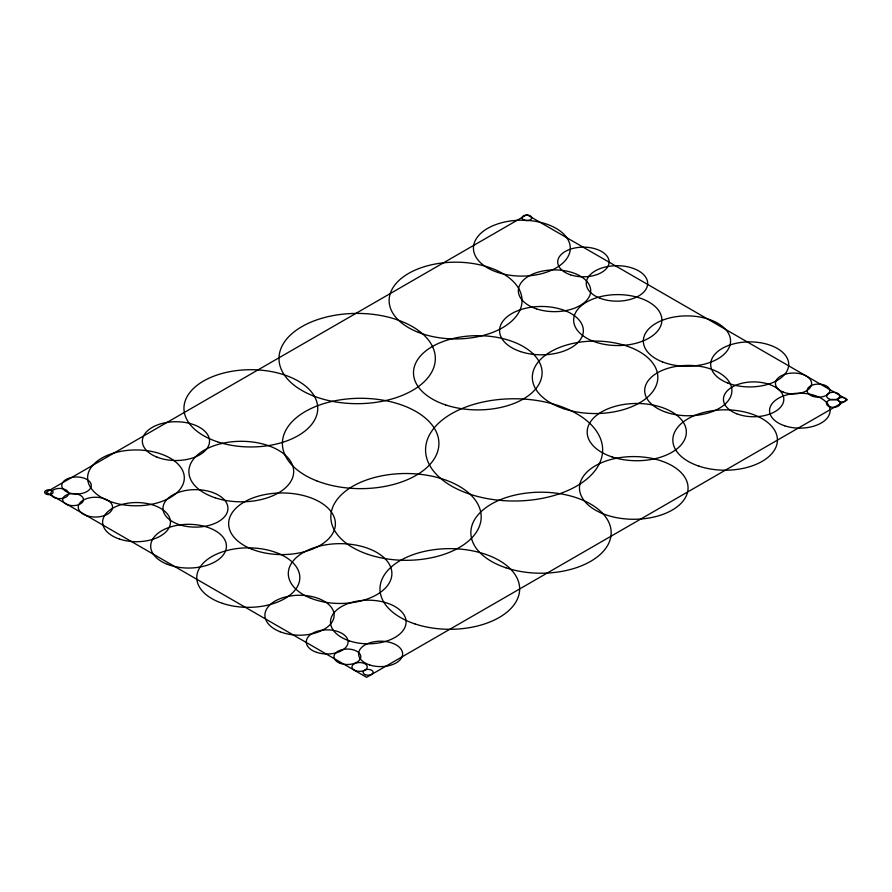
<?xml version="1.0" encoding="UTF-8"?>
<svg xmlns="http://www.w3.org/2000/svg" width="892" height="892" viewBox="0 0 892 892"><rect width="100%" height="100%" fill="white"/><g stroke="black" fill="none" stroke-linecap="round" stroke-linejoin="round"><path stroke-width="1.34" d="M526.871 214.682L46.083 492.261L366.612 677.318L847.4 399.739L526.871 214.682M365.285 674.698A5.04 2.91 0 0 0 373.146 672.49A5.04 2.91 0 0 0 365.91 669.669A5.04 2.91 0 0 0 365.285 674.698M119.573 539.091A33.918 19.579 0 0 0 170.45 522.132A33.918 19.579 0 0 0 119.573 505.173A33.918 19.579 0 0 0 119.573 539.091M167.317 564.29A37.888 21.876 0 0 0 226.334 547.744A37.888 21.876 0 0 0 172 526.514A37.888 21.876 0 0 0 167.317 564.29M55.248 497.959A8.853 5.118 0 0 0 68.528 493.532A8.853 5.118 0 0 0 55.248 489.095A8.853 5.118 0 0 0 55.248 497.959M524.162 220.168A4.873 2.81 0 0 0 531.755 218.038A4.873 2.81 0 0 0 524.764 215.306A4.873 2.81 0 0 0 524.162 220.168M839.863 401.634A3.981 2.297 0 0 0 846.062 399.906A3.981 2.297 0 0 0 840.353 397.676A3.981 2.297 0 0 0 839.863 401.634M829.894 399.348A6.601 3.813 0 0 0 839.796 396.048A6.601 3.813 0 0 0 829.894 392.748A6.601 3.813 0 0 0 829.894 399.348M339.863 663.18A13.413 7.738 0 0 0 360.758 657.326A13.413 7.738 0 0 0 341.524 649.811A13.413 7.738 0 0 0 339.863 663.18M536.438 308.855A36.182 20.884 0 0 0 590.705 290.77A36.182 20.884 0 0 0 536.438 272.684A36.182 20.884 0 0 0 536.438 308.855M68.271 492.551A14.751 8.519 0 0 0 91.252 486.107A14.751 8.519 0 0 0 70.089 477.833A14.751 8.519 0 0 0 68.271 492.551M67.234 504.604A10.425 6.021 0 0 0 83.48 500.044A10.425 6.021 0 0 0 68.528 494.201A10.425 6.021 0 0 0 67.234 504.604M570.557 274.825A25.69 14.83 0 0 0 609.091 261.98A25.69 14.83 0 0 0 570.557 249.136A25.69 14.83 0 0 0 570.557 274.825M829.883 406.819A6.902 3.981 0 0 0 840.231 403.362A6.902 3.981 0 0 0 829.883 399.917A6.902 3.981 0 0 0 829.883 406.819M812.79 396.316A11.351 6.556 0 0 0 829.816 390.64A11.351 6.556 0 0 0 812.79 384.965A11.351 6.556 0 0 0 812.79 396.316M418.337 332.337A66.465 38.378 0 0 0 521.887 303.302A66.465 38.378 0 0 0 426.543 266.039A66.465 38.378 0 0 0 418.337 332.337M108.846 500.992A48.358 27.92 0 0 0 184.187 479.863A48.358 27.92 0 0 0 114.823 452.757A48.358 27.92 0 0 0 108.846 500.992M662.5 361.918A43.608 25.177 0 0 0 730.448 342.863A43.608 25.177 0 0 0 667.885 318.422A43.608 25.177 0 0 0 662.5 361.918M349.408 640.891A37.787 21.809 0 0 0 406.083 621.992A37.787 21.809 0 0 0 349.408 603.103A37.787 21.809 0 0 0 349.408 640.891M698.993 466.17A52.293 30.194 0 0 0 777.434 440.024A52.293 30.194 0 0 0 698.993 413.866A52.293 30.194 0 0 0 698.993 466.17M86.836 515.71A17.149 9.901 0 0 0 112.559 507.135A17.149 9.901 0 0 0 86.836 498.561A17.149 9.901 0 0 0 86.836 515.71M222.521 603.36A51.535 29.759 0 0 0 299.823 577.592A51.535 29.759 0 0 0 222.521 551.825A51.535 29.759 0 0 0 222.521 603.36M313.337 395.914A78.173 45.135 0 0 0 435.129 361.762A78.173 45.135 0 0 0 323.004 317.942A78.173 45.135 0 0 0 313.337 395.914M505.92 567.791A70.178 40.519 0 0 0 611.176 532.702A70.178 40.519 0 0 0 505.92 497.625A70.178 40.519 0 0 0 505.92 567.791M727.839 383.058A39.014 22.523 0 0 0 788.628 366.01A39.014 22.523 0 0 0 732.655 344.145A39.014 22.523 0 0 0 727.839 383.058M355.339 670.606A7.66 4.415 0 0 0 367.27 667.261A7.66 4.415 0 0 0 356.287 662.968A7.66 4.415 0 0 0 355.339 670.606M157.126 457.183A33.584 19.39 0 0 0 209.453 442.499A33.584 19.39 0 0 0 161.274 423.678A33.584 19.39 0 0 0 157.126 457.183M784.681 425.796A30.261 17.472 0 0 0 830.073 410.666A30.261 17.472 0 0 0 784.681 395.535A30.261 17.472 0 0 0 784.681 425.796M497.658 272.372A48.436 27.964 0 0 0 570.3 248.154A48.436 27.964 0 0 0 497.658 223.937A48.436 27.964 0 0 0 497.658 272.372M311.074 598.331A51.792 29.904 0 0 0 391.755 575.697A51.792 29.904 0 0 0 317.474 546.662A51.792 29.904 0 0 0 311.074 598.331M611.957 456.894A49.584 28.633 0 0 0 686.338 432.107A49.584 28.633 0 0 0 611.957 407.31A49.584 28.633 0 0 0 611.957 456.894M217.403 441.785A66.889 38.624 0 0 0 317.742 408.335A66.889 38.624 0 0 0 217.403 374.885A66.889 38.624 0 0 0 217.403 441.785M368.407 554.501A75.184 43.407 0 0 0 481.178 516.914A75.184 43.407 0 0 0 368.407 479.327A75.184 43.407 0 0 0 368.407 554.501M563.688 408.692A62.752 36.237 0 0 0 657.828 377.316A62.752 36.237 0 0 0 563.688 345.94A62.752 36.237 0 0 0 563.688 408.692M280.133 631.77A34.61 19.981 0 0 0 334.043 616.651A34.61 19.981 0 0 0 284.403 597.25A34.61 19.981 0 0 0 280.133 631.77M179.236 524.619A32.469 18.743 0 0 0 227.939 508.384A32.469 18.743 0 0 0 179.236 492.15A32.469 18.743 0 0 0 179.236 524.619M599.736 298.118A30.718 17.74 0 0 0 647.592 284.693A30.718 17.74 0 0 0 603.538 267.477A30.718 17.74 0 0 0 599.736 298.118M783.377 392.134A18.096 10.448 0 0 0 811.575 384.229A18.096 10.448 0 0 0 785.618 374.082A18.096 10.448 0 0 0 783.377 392.134M520.527 351.582A41.879 24.173 0 0 0 583.346 330.642A41.879 24.173 0 0 0 520.527 309.702A41.879 24.173 0 0 0 520.527 351.582M469.828 494.157A88.542 51.123 0 0 0 602.646 449.88A88.542 51.123 0 0 0 469.828 405.615A88.542 51.123 0 0 0 469.828 494.157M445.643 404.923A64.302 37.118 0 0 0 542.091 372.778A64.302 37.118 0 0 0 445.643 340.632A64.302 37.118 0 0 0 445.643 404.923M215.084 497.769A52.394 30.25 0 0 0 293.68 471.567A52.394 30.25 0 0 0 215.084 445.364A52.394 30.25 0 0 0 215.084 497.769M252.101 549.294A53.375 30.819 0 0 0 335.258 525.979A53.375 30.819 0 0 0 258.691 496.052A53.375 30.819 0 0 0 252.101 549.294M736.703 413.754A30.183 17.427 0 0 0 783.733 400.564A30.183 17.427 0 0 0 740.427 383.649A30.183 17.427 0 0 0 736.703 413.754M593.035 341.179A44.132 25.478 0 0 0 661.786 321.9A44.132 25.478 0 0 0 598.487 297.17A44.132 25.478 0 0 0 593.035 341.179M369.6 664.908A22.01 12.7 0 0 0 402.615 653.903A22.01 12.7 0 0 0 369.6 642.898A22.01 12.7 0 0 0 369.6 664.908M316.783 480.877A78.262 45.18 0 0 0 438.708 446.691A78.262 45.18 0 0 0 326.461 402.827A78.262 45.18 0 0 0 316.783 480.877M603.349 513.892A54.289 31.343 0 0 0 687.922 490.165A54.289 31.343 0 0 0 610.05 459.737A54.289 31.343 0 0 0 603.349 513.892M414.88 623.887A69.844 40.33 0 0 0 519.657 588.965A69.844 40.33 0 0 0 414.88 554.043A69.844 40.33 0 0 0 414.88 623.887M666.491 412.394A43.619 25.188 0 0 0 731.908 390.584A43.619 25.188 0 0 0 666.491 368.775A43.619 25.188 0 0 0 666.491 412.394M316.716 652.375A20.906 12.075 0 0 0 348.081 641.928A20.906 12.075 0 0 0 316.716 631.469A20.906 12.075 0 0 0 316.716 652.375M46.718 494.369A4.237 2.442 0 0 0 53.074 492.25A4.237 2.442 0 0 0 46.718 490.132A4.237 2.442 0 0 0 46.718 494.369"/></g></svg>
